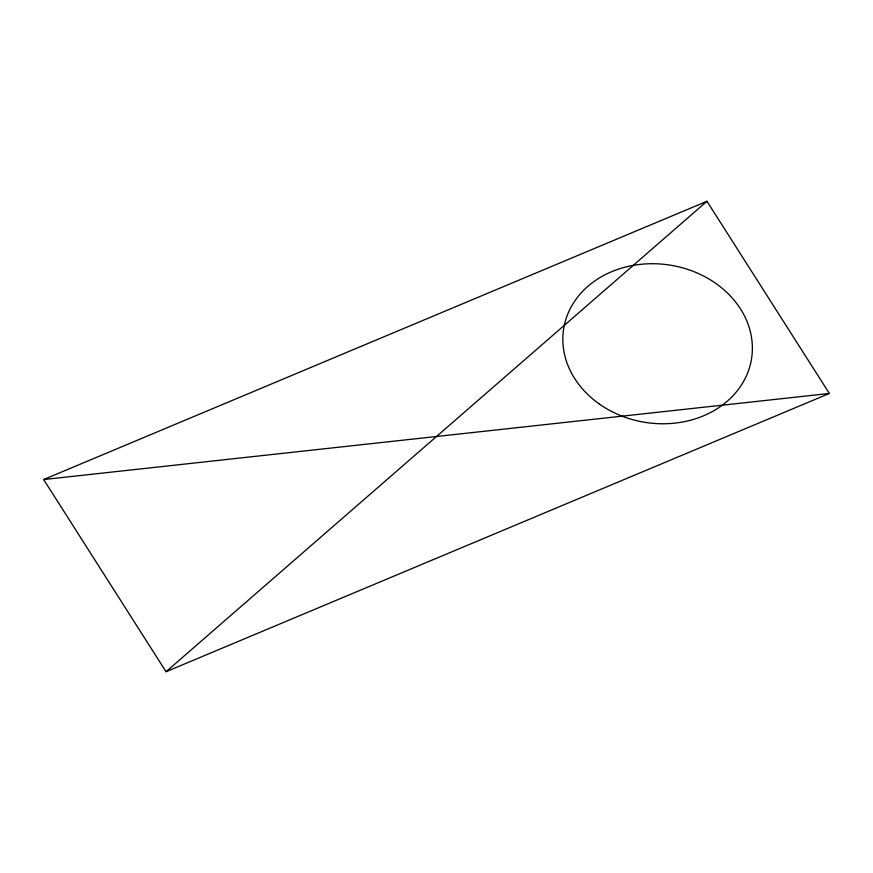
<?xml version="1.0" encoding="UTF-8"?>
<svg xmlns="http://www.w3.org/2000/svg" width="873" height="873" viewBox="0 0 873 873"><rect width="100%" height="100%" fill="white"/><g stroke="black" fill="none" stroke-linecap="round" stroke-linejoin="round"><path stroke-width="1.31" d="M166.045 671.719L706.955 201.281L829.35 393.461L166.045 671.719L43.65 479.539L706.955 201.281M43.65 479.539L829.35 393.461M599.456 404.09A95.124 79.596 9.1 0 0 751.489 359.087A95.124 79.596 9.1 0 0 621.871 268.055A95.124 79.596 9.1 0 0 599.456 404.09"/></g></svg>
